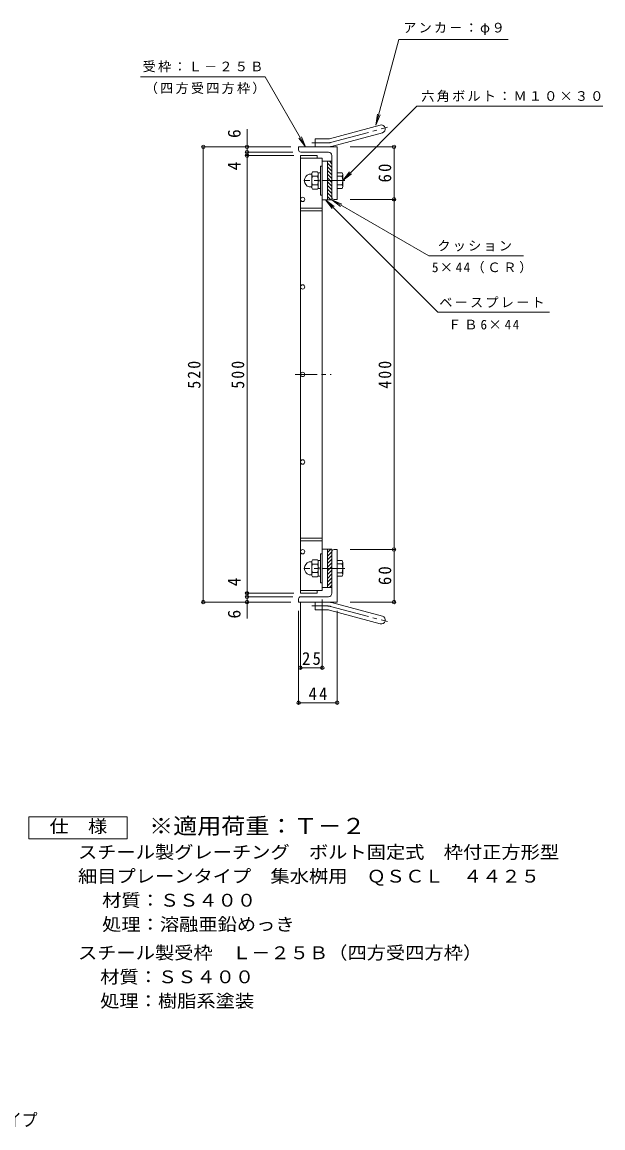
# Model space of a CAD drawing. Units: millimetres at full size, sheet at 1:5. Extents: x -794 to 849, y -688 to 664.
# Drawn here: x 185 to 849, y -664 to 599 of the extents above; entities that cross this region are included whole.
import ezdxf
from ezdxf.enums import TextEntityAlignment as Align

# ---------------------------------------------------------------- set-up
doc = ezdxf.new("R2010")
doc.units = ezdxf.units.MM
doc.header["$LTSCALE"] = 5
doc.header["$PDMODE"] = 32
doc.header["$PDSIZE"] = 4
doc.linetypes.add('CHAIN1', pattern=[8, 5, -1, 1, -1])
doc.linetypes.add('CHAIN2', pattern=[12, 9, -1, 1, -1])
for name, color, linetype, lineweight in [('E-1', 2, 'Continuous', 9), ('E-2', 3, 'Continuous', 9), ('E-4', 7, 'Continuous', 9), ('E-5', 7, 'Continuous', 9), ('F-5_F-5ﾚｲﾔ', 2, 'Continuous', 9)]:
    doc.layers.add(name, color=color, linetype=linetype, lineweight=lineweight)
doc.styles.add('ＭＳ ゴシック', font='')
doc.styles.get('ＭＳ ゴシック').set_extended_font_data('MS Gothic')

msp = doc.modelspace()

# ---------------------------------------------------------------- linework, layer by layer
at = {"layer": 'E-1'}
for p, q in [((536.493, 466.185), (594.684, 481.777)), ((538.822, 457.491), (597.013, 473.083)), ((501.348, 453.378), (501.348, 456.878)), ((545.348, 456.878), (501.348, 456.878)), ((520.349, 456.878), (520.349, 465.878)), ((534.164, 465.878), (520.349, 465.878)), ((545.348, 456.878), (545.348, 396.878)), ((535.348, 450.878), (503.848, 450.878)), ((526.349, 434.878), (526.349, 401.878)), ((528.348, 434.878), (526.349, 434.878)), ((539.348, 440.378), (534.348, 440.378)), ((534.348, 396.378), (534.348, 440.378)), ((539.348, 433.298), (534.348, 438.298)), ((539.348, 429.056), (534.348, 434.056)), ((539.348, 424.813), (534.348, 429.813)), ((539.348, 437.541), (536.511, 440.378)), ((515.563, 425.628), (513.428, 425.628)), ((515.996, 425.878), (517.332, 428.193)), ((516.348, 426.489), (516.348, 410.267)), ((517.332, 428.193), (522.864, 428.193)), ((517.332, 423.286), (522.864, 423.286)), ((523.848, 426.489), (522.864, 428.193)), ((523.848, 427.378), (523.848, 409.378)), ((526.349, 427.378), (523.848, 427.378)), ((523.848, 418.561), (526.349, 419.231)), ((523.848, 417.525), (526.349, 418.195)), ((539.348, 420.57), (534.348, 425.57)), ((539.348, 416.328), (534.348, 421.328)), ((539.348, 412.085), (534.348, 417.085)), ((551.005, 427.263), (545.348, 427.263)), ((545.348, 423.378), (551.005, 423.378)), ((551.748, 411.436), (551.748, 425.321)), ((515.563, 411.128), (513.428, 411.128)), ((517.332, 413.471), (522.864, 413.471)), ((523.848, 410.267), (522.864, 408.563)), ((526.349, 409.378), (523.848, 409.378)), ((539.348, 407.842), (534.348, 412.843)), ((539.348, 403.6), (534.348, 408.6)), ((539.348, 399.357), (534.348, 404.357)), ((545.348, 413.378), (551.005, 413.378)), ((551.005, 409.493), (545.348, 409.493)), ((526.349, 401.878), (528.348, 401.878)), ((538.085, 396.378), (534.348, 400.115)), ((541.848, 396.878), (545.348, 396.878)), ((526.349, -8.123), (528.348, -8.123)), ((526.349, -41.123), (526.349, -8.123)), ((538.085, -2.623), (534.348, -6.36)), ((534.348, -2.623), (534.348, -46.623)), ((539.348, -5.602), (534.348, -10.602)), ((539.348, -9.845), (534.348, -14.845)), ((541.848, -3.123), (545.348, -3.123)), ((545.348, -63.123), (545.348, -3.123)), ((515.563, -17.373), (513.428, -17.373)), ((516.348, -32.734), (516.348, -16.512)), ((517.332, -19.715), (522.864, -19.715)), ((523.848, -16.512), (522.864, -14.808)), ((523.848, -33.623), (523.848, -15.623)), ((526.349, -15.623), (523.848, -15.623)), ((523.848, -23.77), (526.349, -24.44)), ((523.848, -24.806), (526.349, -25.476)), ((539.348, -14.087), (534.348, -19.087)), ((539.348, -18.33), (534.348, -23.33)), ((539.348, -22.573), (534.348, -27.573)), ((551.005, -15.738), (545.348, -15.738)), ((545.348, -19.623), (551.005, -19.623)), ((551.748, -17.681), (551.748, -31.566)), ((515.563, -31.873), (513.428, -31.873)), ((515.996, -32.123), (517.332, -34.438)), ((517.332, -29.53), (522.864, -29.53)), ((517.332, -34.438), (522.864, -34.438)), ((523.848, -32.734), (522.864, -34.438)), ((526.349, -33.623), (523.848, -33.623)), ((539.348, -26.815), (534.348, -31.815)), ((539.348, -31.058), (534.348, -36.058)), ((539.348, -35.301), (534.348, -40.301)), ((545.348, -29.623), (551.005, -29.623)), ((551.005, -33.508), (545.348, -33.508)), ((528.348, -41.123), (526.349, -41.123)), ((539.348, -39.543), (534.348, -44.543)), ((539.348, -46.623), (534.348, -46.623)), ((539.348, -43.786), (536.511, -46.623)), ((501.348, -59.623), (501.348, -63.123)), ((545.348, -63.123), (501.348, -63.123)), ((535.348, -57.123), (503.848, -57.123)), ((520.349, -63.123), (520.349, -72.123)), ((534.164, -72.123), (520.349, -72.123)), ((536.493, -72.43), (594.684, -88.022)), ((538.822, -63.736), (597.013, -79.328))]:
    msp.add_line(p, q, dxfattribs=at)
at = {"layer": 'E-1', "linetype": 'CHAIN2'}
for p, q in [((537.658, 461.838), (602.824, 479.299)), ((534.163, 461.378), (516.543, 461.378)), ((534.163, -67.623), (516.543, -67.623)), ((537.658, -68.083), (602.824, -85.544))]:
    msp.add_line(p, q, dxfattribs=at)
at = {"layer": 'E-1', "linetype": 'CHAIN1'}
for p, q in [((554.179, 418.378), (508.287, 418.378)), ((554.179, -24.623), (508.287, -24.623))]:
    msp.add_line(p, q, dxfattribs=at)
at = {"layer": 'E-1'}
for points in [[(539.348, 446.878), (539.348, 396.378), (534.348, 396.378)], [(515.996, 410.878), (517.332, 408.563), (522.864, 408.563)], [(539.348, -53.123), (539.348, -2.623), (534.348, -2.623)], [(515.996, -17.123), (517.332, -14.808), (522.864, -14.808)]]:
    msp.add_lwpolyline(points, dxfattribs=at)
for centre, radius, start, end in [((595.848, 477.43), 4.5, 285.00014, 104.99991), ((534.163, 474.878), 18, 270, 285), ((534.164, 474.878), 9, 270, 285.00002), ((503.848, 453.378), 2.5, 180, 270), ((535.348, 446.878), 4, 0, 90), ((515.349, 418.378), 7.5, 104.83513, 255.16487), ((515.563, 426.128), 0.5, 270, 329.99997), ((522.054, 426.489), 5.705, 180, 214.1543), ((529.078, 418.378), 12.729, 157.32364, 202.67636), ((518.143, 426.489), 5.705, 325.8457, 0), ((511.119, 418.378), 12.729, 337.32364, 22.67636), ((548.838, 425.321), 2.91, 318.12389, 41.8763), ((534.558, 418.378), 17.19, 343.09029, 16.90971), ((515.563, 410.628), 0.5, 30.00003, 90), ((522.054, 410.267), 5.705, 145.8457, 180), ((518.143, 410.267), 5.705, 0, 34.1543), ((548.838, 411.436), 2.91, 318.1237, 41.87611), ((541.848, 399.378), 2.5, 180, 270), ((541.848, -5.623), 2.5, 90, 180), ((515.349, -24.623), 7.5, 104.83513, 255.16487), ((515.563, -16.873), 0.5, 270, 329.99997), ((522.054, -16.512), 5.705, 180, 214.1543), ((529.078, -24.623), 12.729, 157.32364, 202.67636), ((518.143, -16.512), 5.705, 325.8457, 0), ((511.119, -24.623), 12.729, 337.32364, 22.67636), ((548.838, -17.681), 2.91, 318.12389, 41.8763), ((534.558, -24.623), 17.19, 343.09029, 16.90971), ((515.563, -32.373), 0.5, 30.00003, 90), ((522.054, -32.734), 5.705, 145.8457, 180), ((518.143, -32.734), 5.705, 0, 34.1543), ((548.838, -31.566), 2.91, 318.1237, 41.87611), ((503.848, -59.623), 2.5, 90, 180), ((534.163, -81.123), 18, 75, 90), ((535.348, -53.123), 4, 270, 0), ((534.164, -81.123), 9, 74.99998, 90), ((595.848, -83.675), 4.5, 255.00009, 74.99986)]:
    msp.add_arc(centre, radius, start, end, dxfattribs=at)
at = {"layer": 'E-1', "linetype": 'CHAIN2'}
for centre, start, end in [((534.163, 474.878), 270, 284.99995), ((534.163, -81.123), 75.00005, 90)]:
    msp.add_arc(centre, 13.5, start, end, dxfattribs=at)
at = {"layer": 'E-2'}
for p, q in [((503.348, 446.878), (522.348, 446.878)), ((503.348, 446.878), (503.348, -53.123)), ((503.348, 443.878), (528.348, 443.878)), ((522.348, 446.878), (522.348, 443.878)), ((528.348, 443.878), (528.348, -50.123)), ((534.348, 440.378), (528.348, 440.378)), ((534.348, 396.378), (534.348, 440.378)), ((534.348, 396.378), (528.348, 396.378)), ((503.348, 386.878), (528.348, 386.878)), ((503.348, 383.878), (528.348, 383.878)), ((503.348, 9.877), (528.348, 9.877)), ((503.348, 6.877), (528.348, 6.877)), ((534.348, -2.623), (528.348, -2.623)), ((503.348, -50.123), (528.348, -50.123)), ((522.348, -53.123), (522.348, -50.123)), ((522.348, -53.123), (503.348, -53.123))]:
    msp.add_line(p, q, dxfattribs=at)
at = {"layer": 'E-2', "linetype": 'CHAIN1'}
msp.add_line((497.449, 196.878), (538.413, 196.878), dxfattribs=at)
at = {"layer": 'E-2'}
msp.add_lwpolyline([(534.348, -2.623), (534.348, -46.623), (528.348, -46.623)], dxfattribs=at)
for centre in [(505.848, 396.878), (505.848, 296.878), (505.848, 196.878), (505.848, 96.878), (505.848, -5.623)]:
    msp.add_circle(centre, 2.5, dxfattribs=at)
at = {"layer": 'E-4'}
for p, q in [((442.348, 450.878), (442.348, 476.994)), ((390.848, 456.878), (492.348, 456.878)), ((392.348, -63.123), (392.348, 456.878)), ((611.848, 456.878), (560.348, 456.878)), ((610.348, 396.878), (610.348, 456.878)), ((440.848, 450.878), (494.848, 450.878)), ((440.848, 446.878), (495.848, 446.878)), ((442.348, 446.878), (442.348, 450.878)), ((442.348, -53.123), (442.348, 446.878)), ((611.848, 396.878), (560.348, 396.878)), ((610.348, -3.123), (610.348, 396.878)), ((611.848, -3.123), (560.348, -3.123)), ((610.348, -63.123), (610.348, -3.123)), ((390.848, -63.123), (492.348, -63.123)), ((440.848, -53.123), (495.848, -53.123)), ((440.848, -57.123), (494.848, -57.123)), ((442.348, -57.123), (442.348, -53.123)), ((442.348, -81.99), (442.348, -57.123)), ((503.348, -139.623), (503.348, -63.123)), ((528.348, -139.623), (528.348, -60.123)), ((611.848, -63.123), (560.348, -63.123)), ((501.348, -179.623), (501.348, -73.123)), ((545.348, -179.623), (545.348, -73.123)), ((503.348, -138.123), (528.348, -138.123)), ((501.348, -178.123), (545.348, -178.123))]:
    msp.add_line(p, q, dxfattribs=at)
for p in [(392.348, 456.878), (442.348, 456.878), (610.348, 456.878), (442.348, 450.878), (442.348, 446.878), (610.348, 396.878), (610.348, -3.123), (392.348, -63.123), (442.348, -53.123), (442.348, -57.123), (442.348, -63.123), (610.348, -63.123), (503.348, -138.123), (528.348, -138.123), (501.348, -178.123), (545.348, -178.123)]:
    msp.add_point(p, dxfattribs=at)
at = {"layer": 'E-5'}
for p, q in [((589.684, 481.814), (615.888, 579.609)), ((740.888, 579.609), (615.888, 579.609)), ((320.554, 537.063), (463.054, 537.063)), ((509.348, 456.878), (463.054, 537.063)), ((551.748, 418.416), (636.54, 503.207)), ((589.684, 481.814), (591.315, 494.208)), ((589.684, 481.814), (594.467, 493.363)), ((636.54, 503.207), (849.04, 503.207)), ((509.348, 456.878), (504.565, 468.427)), ((509.348, 456.878), (501.739, 466.795)), ((551.748, 418.416), (559.358, 428.333)), ((551.748, 418.416), (561.665, 426.025)), ((532.098, 396.378), (660.294, 268.182)), ((532.098, 396.378), (542.014, 388.769)), ((532.098, 396.378), (539.707, 386.462)), ((539.348, 396.378), (549.265, 388.769)), ((539.348, 396.378), (550.897, 391.595)), ((539.348, 396.378), (650.255, 332.347)), ((650.255, 332.347), (758.454, 332.347)), ((660.294, 268.182), (788.144, 268.182))]:
    msp.add_line(p, q, dxfattribs=at)
at = {"layer": 'F-5_F-5ﾚｲﾔ'}
msp.add_lwpolyline([(192.936, -333.585), (192.936, -308.585), (305.436, -308.585), (305.436, -333.585)], close=True, dxfattribs=at)

# ---------------------------------------------------------------- texts
at = {"layer": 'E-4', "color": 2, "style": 'ＭＳ ゴシック'}
for s, p in [('6', (439.348, 466.994)), ('4', (439.348, 430.048)), ('4', (439.348, -45.17)), ('6', (439.348, -81.99))]:
    msp.add_text(s, height=14.66, rotation=90, dxfattribs=at).set_placement(p, align=Align.BOTTOM_LEFT)
at = {"layer": 'E-4', "color": 2, "char_height": 14.66, "attachment_point": 7, "rotation": 90, "style": 'ＭＳ ゴシック'}
for s, insert in [('\\T1.27;\\W0.95;60', (607.348, 416.253)), ('\\T1.27;\\W0.9;520', (389.348, 180.628)), ('\\T1.27;\\W0.9;500', (439.348, 180.628)), ('\\T1.27;\\W0.9;400', (607.348, 180.628)), ('\\T1.27;\\W0.95;60', (607.348, -43.748))]:
    msp.add_mtext(s, dxfattribs=dict(at, insert=insert))
at = {"layer": 'E-4', "color": 2, "char_height": 14.66, "attachment_point": 7, "style": 'ＭＳ ゴシック'}
for s, insert in [('\\T1.27;\\W0.95;25', (505.223, -135.123)), ('\\T1.27;\\W0.95;44', (512.723, -175.123))]:
    msp.add_mtext(s, dxfattribs=dict(at, insert=insert))
at = {"layer": 'E-5', "char_height": 11, "attachment_point": 7, "style": 'ＭＳ ゴシック'}
for s, insert in [('\\T1.17;アンカ－：φ９', (620.888, 584.609)), ('\\T1.17;受枠：Ｌ－２５Ｂ', (323.054, 542.063)), ('\\T1.17;（四方受四方枠）', (325.554, 517.063)), ('\\T1.17;六角ボルト：Ｍ１０×３０', (641.54, 508.207)), ('\\T1.17;クッション', (659.936, 337.347)), ('\\T1.21;5×44（ＣＲ）', (653.671, 312.347)), ('\\T1.17;ベースプレート', (662.159, 273.182)), ('\\T1.23;ＦＢ6×44', (672.261, 248.182))]:
    msp.add_mtext(s, dxfattribs=dict(at, insert=insert))
at = {"layer": 'F-5_F-5ﾚｲﾔ', "style": 'ＭＳ ゴシック'}
for s, width, p in [('仕\u3000様', 1.1, (216.686, -331.085)), ('スチール製グレーチング\u3000ボルト固定式\u3000枠付正方形型', 1.1, (249.186, -360.545)), ('細目プレーンタイプ\u3000集水桝用\u3000ＱＳＣＬ\u3000４４２５', 1.1, (249.186, -388.046)), ('材質：ＳＳ４００', 1.1, (276.792, -415.544)), ('処理：溶融亜鉛めっき', 1.1, (276.792, -443.045)), ('スチール製受枠\u3000Ｌ－２５Ｂ（四方受四方枠）', 1.1, (249.186, -475.545)), ('材質：ＳＳ４００', 1.1, (274.542, -503.045)), ('処理：樹脂系塗装', 1.1, (274.542, -530.545)), ('スチール製グレーチング\u3000ボルト固定式\u3000枠付正方形型\u3000細目プレーンタイプ', 0.9, (-426.973, -666.554))]:
    msp.add_text(s, height=14.66, dxfattribs=dict(at, width=width)).set_placement(p, align=Align.BOTTOM_LEFT)
at = {"layer": 'F-5_F-5ﾚｲﾔ', "color": 3, "style": 'ＭＳ ゴシック', "width": 1.1}
msp.add_text('※適用荷重：Ｔ－２', height=18.33, dxfattribs=at).set_placement((330.436, -333.585), align=Align.BOTTOM_LEFT)

doc.saveas('drawing.dxf')
